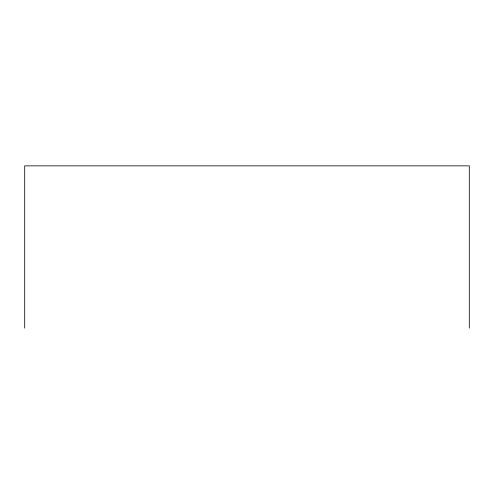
<?xml version="1.0" encoding="UTF-8"?>
<svg xmlns="http://www.w3.org/2000/svg" width="494" height="494" viewBox="0 0 494 494"><rect width="100%" height="100%" fill="white"/><g stroke="black" fill="none" stroke-linecap="round" stroke-linejoin="round"><path stroke-width="0.74" d="M469.3 328.139L469.3 165.861L24.7 165.861L24.7 328.139"/></g></svg>
